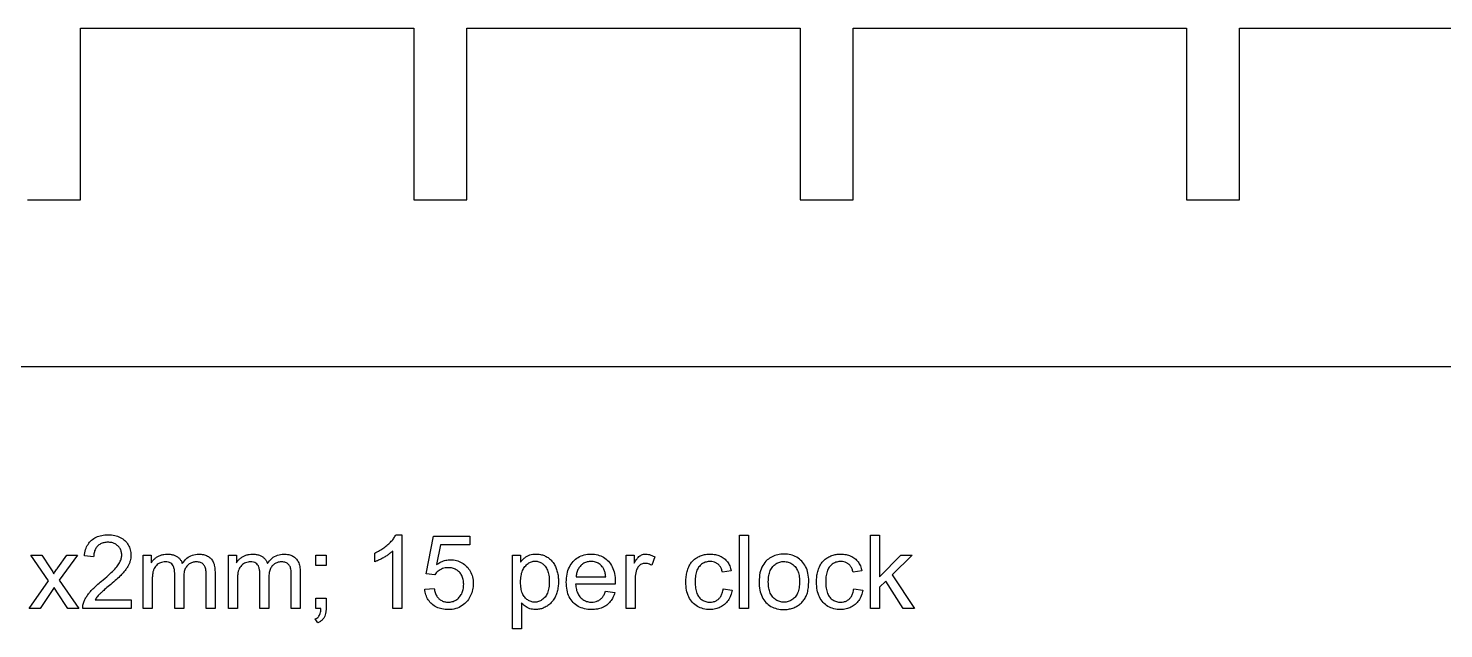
# Model space of a CAD drawing. Extents: x 16 to 234, y 9 to 84.
# Drawn here: x 66.9 to 125.5, y 59.2 to 84 of the extents above; entities that cross this region are included whole.
import ezdxf

# ---------------------------------------------------------------- set-up
doc = ezdxf.new("R2010")
doc.units = 0
doc.layers.add('baffles_C4_v3.0', color=7, linetype='CONTINUOUS')

msp = doc.modelspace()

# ---------------------------------------------------------------- linework, layer by layer
at = {"layer": 'baffles_C4_v3.0', "color": 1}
for p, q in [((69.099998, 76.900013), (69.099998, 84.000019)), ((69.099998, 84.000019), (82.899994, 84.000019)), ((82.899994, 84.000019), (82.899994, 76.900013)), ((85.099987, 76.900013), (85.099987, 84.000019)), ((85.099987, 84.000019), (98.899984, 84.000019)), ((98.899984, 84.000019), (98.899984, 76.900013)), ((101.100012, 76.900013), (101.100012, 84.000019)), ((101.100012, 84.000019), (114.900008, 84.000019)), ((114.900008, 84.000019), (114.900008, 76.900013)), ((117.100001, 76.900013), (117.100001, 84.000019)), ((117.100001, 84.000019), (130.899997, 84.000019)), ((66.900005, 76.900013), (68.000002, 76.900013)), ((68.000002, 76.900013), (69.099998, 76.900013)), ((82.899994, 76.900013), (83.999991, 76.900013)), ((83.999991, 76.900013), (85.099987, 76.900013)), ((98.899984, 76.900013), (100.000015, 76.900013)), ((100.000015, 76.900013), (101.100012, 76.900013)), ((114.900008, 76.900013), (116.000004, 76.900013)), ((116.000004, 76.900013), (117.100001, 76.900013)), ((227.999999, 70.000033), (19.999999, 70.000033))]:
    msp.add_line(p, q, dxfattribs=at)
at = {"layer": 'baffles_C4_v3.0', "color": 7}
for p, q in [((82.162015, 63.042726), (82.401795, 63.042726)), ((82.401795, 63.042726), (82.401795, 60.000018)), ((83.420208, 61.432488), (83.713729, 62.988982)), ((83.713729, 62.988982), (85.220616, 62.988982)), ((85.220616, 62.988982), (85.220616, 62.633449)), ((96.390449, 60.000018), (96.390449, 63.030324)), ((96.390449, 63.030324), (96.762521, 63.030324)), ((96.762521, 63.030324), (96.762521, 60.000018)), ((101.810982, 60.000018), (101.810982, 63.030324)), ((101.810982, 63.030324), (102.183053, 63.030324)), ((102.183053, 63.030324), (102.183053, 61.302264)), ((67.780788, 61.141033), (67.038715, 62.195232)), ((67.038715, 62.195232), (67.503802, 62.195232)), ((67.503802, 62.195232), (67.840733, 61.680535)), ((68.161126, 61.676401), (68.53113, 62.195232)), ((68.975547, 62.195232), (68.216937, 61.161704)), ((68.53113, 62.195232), (68.975547, 62.195232)), ((69.645274, 62.12702), (69.262868, 62.166294)), ((71.697219, 60.000018), (71.697219, 62.195232)), ((71.697219, 62.195232), (72.030015, 62.195232)), ((72.030015, 62.195232), (72.030015, 61.887241)), ((75.223582, 60.000018), (75.223582, 62.195232)), ((75.223582, 62.195232), (75.556378, 62.195232)), ((75.556378, 62.195232), (75.556378, 61.887241)), ((78.847103, 61.771486), (78.847103, 62.195232)), ((78.847103, 62.195232), (79.270849, 62.195232)), ((79.270849, 62.195232), (79.270849, 61.771486)), ((81.285584, 61.922381), (81.285584, 62.282049)), ((82.029723, 60.000018), (82.029723, 62.370932)), ((84.011385, 62.633449), (83.848088, 61.819028)), ((85.220616, 62.633449), (84.011385, 62.633449)), ((86.988019, 59.158725), (86.988019, 62.195232)), ((86.988019, 62.195232), (87.327017, 62.195232)), ((87.327017, 62.195232), (87.327017, 61.909979)), ((91.691351, 60.000018), (91.691351, 62.195232)), ((91.691351, 62.195232), (92.026214, 62.195232)), ((92.026214, 62.195232), (92.026214, 61.862436)), ((102.183053, 61.302264), (103.063622, 62.195232)), ((103.545245, 62.195232), (102.706018, 61.380812)), ((103.063622, 62.195232), (103.545245, 62.195232)), ((79.270849, 61.771486), (78.847103, 61.771486)), ((78.847103, 61.771486), (78.847103, 61.771486)), ((92.884043, 62.124952), (92.755882, 61.779754)), ((96.045249, 61.550311), (95.683515, 61.4945)), ((101.455449, 61.550311), (101.093714, 61.4945)), ((66.97877, 60.000018), (67.780788, 61.141033)), ((68.216937, 61.161704), (69.033425, 60.000018)), ((72.06929, 61.138966), (72.06929, 60.000018)), ((73.00153, 60.000018), (73.00153, 61.426287)), ((73.373601, 61.275392), (73.373601, 60.000018)), ((74.30171, 60.000018), (74.30171, 61.382879)), ((74.671714, 61.506902), (74.671714, 60.000018)), ((75.595653, 61.138966), (75.595653, 60.000018)), ((76.527896, 60.000018), (76.527896, 61.426287)), ((76.899968, 61.275392), (76.899968, 60.000018)), ((77.828076, 60.000018), (77.828076, 61.382879)), ((78.198077, 61.506902), (78.198077, 60.000018)), ((83.769542, 61.387013), (83.420208, 61.432488)), ((87.32495, 61.085223), (87.32495, 61.085223)), ((91.239259, 61.00254), (89.602151, 61.00254)), ((89.62287, 61.308465), (90.848635, 61.308465)), ((89.62287, 61.308465), (89.62287, 61.308465)), ((92.063418, 61.149301), (92.063418, 60.000018)), ((97.200025, 61.097625), (97.200025, 61.097625)), ((97.582429, 61.097625), (97.582429, 61.097625)), ((102.44557, 61.12243), (102.183053, 60.870249)), ((103.171106, 60.000018), (102.44557, 61.12243)), ((102.706018, 61.380812), (103.629993, 60.000018)), ((68.006097, 60.866115), (67.429388, 60.000018)), ((68.125987, 60.682146), (68.006097, 60.866115)), ((68.576605, 60.000018), (68.125987, 60.682146)), ((78.847103, 60.000018), (78.847103, 60.423764)), ((78.847103, 60.423764), (79.270849, 60.423764)), ((79.270849, 60.423764), (79.270849, 60.000018)), ((83.354062, 60.793768), (83.744735, 60.82684)), ((83.354062, 60.793768), (83.354062, 60.793768)), ((90.844451, 60.706951), (90.844501, 60.706951)), ((90.844501, 60.706951), (91.228975, 60.659409)), ((95.71452, 60.804103), (96.080389, 60.756561)), ((95.71452, 60.804103), (95.71452, 60.804103)), ((101.12472, 60.804103), (101.49059, 60.756561)), ((101.12472, 60.804103), (101.12472, 60.804103)), ((102.183053, 60.870249), (102.183053, 60.000018)), ((67.429388, 60.000018), (66.97877, 60.000018)), ((66.97877, 60.000018), (66.97877, 60.000018)), ((69.033425, 60.000018), (68.576605, 60.000018)), ((71.195567, 60.000018), (69.192588, 60.000018)), ((69.709352, 60.357619), (71.195567, 60.357619)), ((71.195567, 60.357619), (71.195567, 60.000018)), ((71.195567, 60.357619), (71.195567, 60.357619)), ((72.06929, 60.000018), (71.697219, 60.000018)), ((71.697219, 60.000018), (71.697219, 60.000018)), ((73.373601, 60.000018), (73.00153, 60.000018)), ((74.671714, 60.000018), (74.30171, 60.000018)), ((75.595653, 60.000018), (75.223582, 60.000018)), ((75.223582, 60.000018), (75.223582, 60.000018)), ((76.899968, 60.000018), (76.527896, 60.000018)), ((78.198077, 60.000018), (77.828076, 60.000018)), ((79.057941, 60.000018), (78.847103, 60.000018)), ((78.847103, 60.000018), (78.847103, 60.000018)), ((82.401795, 60.000018), (82.029723, 60.000018)), ((82.401795, 60.000018), (82.401795, 60.000018)), ((87.36009, 60.227394), (87.36009, 59.158725)), ((92.063418, 60.000018), (91.691351, 60.000018)), ((91.691351, 60.000018), (91.691351, 60.000018)), ((96.762521, 60.000018), (96.390449, 60.000018)), ((96.390449, 60.000018), (96.390449, 60.000018)), ((102.183053, 60.000018), (101.810982, 60.000018)), ((101.810982, 60.000018), (101.810982, 60.000018)), ((103.629993, 60.000018), (103.171106, 60.000018)), ((78.925649, 59.400571), (78.822296, 59.559734)), ((87.36009, 59.158725), (86.988019, 59.158725)), ((86.988019, 59.158725), (86.988019, 59.158725))]:
    msp.add_line(p, q, dxfattribs=at)
for points, knots in [([(69.192588, 60.000018), (69.192769, 60.029546), (69.193127, 60.088224), (69.208134, 60.175228), (69.240956, 60.278298), (69.295721, 60.397994), (69.377938, 60.532949), (69.482469, 60.669333), (69.615869, 60.809888), (69.778959, 60.962857), (70.000904, 61.147976), (70.244454, 61.351602), (70.468923, 61.564209), (70.630213, 61.744489), (70.732923, 61.907491), (70.794484, 62.059446), (70.815235, 62.20825), (70.798179, 62.349085), (70.743171, 62.478406), (70.652793, 62.586554), (70.537006, 62.673569), (70.394119, 62.725115), (70.235685, 62.739872), (70.074848, 62.724702), (69.925585, 62.670275), (69.802933, 62.57829), (69.710955, 62.453622), (69.654972, 62.298534), (69.648626, 62.186301), (69.645274, 62.12702)], [0, 0, 0, 0, 0.088475, 0.175809, 0.263565, 0.412417, 0.56946, 0.73676, 0.926894, 1.150141, 1.407229, 1.793782, 2.102251, 2.334327, 2.517307, 2.677636, 2.822472, 2.963228, 3.098123, 3.238018, 3.381432, 3.52772, 3.687332, 3.855491, 4.008552, 4.15784, 4.308738, 4.467208, 4.644624, 4.644624, 4.644624, 4.644624]), ([(69.262868, 62.166294), (69.275309, 62.254855), (69.298843, 62.422392), (69.400063, 62.648334), (69.551744, 62.826082), (69.748452, 62.954331), (69.985916, 63.028963), (70.247522, 63.050231), (70.510004, 63.02802), (70.749442, 62.947496), (70.942148, 62.810193), (71.086252, 62.634369), (71.174398, 62.426337), (71.196338, 62.236832), (71.185962, 62.080193), (71.160653, 61.959927), (71.118591, 61.839939), (71.056331, 61.718914), (70.972398, 61.595374), (70.862549, 61.463026), (70.716488, 61.312991), (70.524559, 61.136015), (70.312494, 60.953504), (70.116002, 60.788213), (69.972054, 60.661358), (69.87385, 60.56778), (69.807006, 60.493444), (69.75403, 60.426758), (69.724007, 60.380297), (69.709352, 60.357619)], [0, 0, 0, 0, 0.267291, 0.50565, 0.731424, 0.959283, 1.200705, 1.470357, 1.742243, 1.986087, 2.218557, 2.442743, 2.659788, 2.887089, 3.007951, 3.129705, 3.254569, 3.388305, 3.536789, 3.701765, 3.903673, 4.164494, 4.484738, 4.742973, 4.934774, 5.060324, 5.149608, 5.234514, 5.315477, 5.315477, 5.315477, 5.315477]), ([(81.285584, 62.282049), (81.352758, 62.315665), (81.484692, 62.381691), (81.66724, 62.501339), (81.830004, 62.631946), (81.968734, 62.767835), (82.082662, 62.902108), (82.136646, 62.99777), (82.162015, 63.042726)], [0, 0, 0, 0, 0.225191, 0.442292, 0.653345, 0.850188, 1.024519, 1.179081, 1.179081, 1.179081, 1.179081]), ([(72.030015, 61.887241), (72.054377, 61.921648), (72.103018, 61.990346), (72.196973, 62.076957), (72.3041, 62.149021), (72.423963, 62.205082), (72.556504, 62.238148), (72.699585, 62.248258), (72.843631, 62.238467), (72.979577, 62.205702), (73.095673, 62.148291), (73.191603, 62.070685), (73.2684, 61.974145), (73.299759, 61.898751), (73.315724, 61.860369)], [0, 0, 0, 0, 0.126186, 0.251947, 0.380686, 0.51243, 0.646789, 0.78801, 0.941156, 1.078355, 1.204796, 1.326286, 1.44606, 1.570271, 1.570271, 1.570271, 1.570271]), ([(73.315724, 61.860369), (73.374789, 61.936385), (73.487397, 62.081312), (73.729426, 62.218409), (73.972979, 62.253715), (74.188297, 62.233849), (74.363153, 62.173679), (74.503991, 62.068511), (74.605376, 61.91844), (74.663057, 61.725302), (74.668672, 61.583647), (74.671714, 61.506902)], [0, 0, 0, 0, 0.286597, 0.546403, 0.810785, 1.012764, 1.190837, 1.35859, 1.530663, 1.725042, 1.954857, 1.954857, 1.954857, 1.954857]), ([(75.556378, 61.887241), (75.58074, 61.921648), (75.629381, 61.990346), (75.723336, 62.076957), (75.830464, 62.149022), (75.950328, 62.205081), (76.082868, 62.238147), (76.225949, 62.248258), (76.369995, 62.238467), (76.505941, 62.205702), (76.622036, 62.148291), (76.717966, 62.070685), (76.794763, 61.974145), (76.826123, 61.898751), (76.842087, 61.860369)], [0, 0, 0, 0, 0.126186, 0.251947, 0.380686, 0.512432, 0.64679, 0.78801, 0.941157, 1.078357, 1.204796, 1.326286, 1.446061, 1.570271, 1.570271, 1.570271, 1.570271]), ([(76.842087, 61.860369), (76.901153, 61.936385), (77.013763, 62.081312), (77.255792, 62.218409), (77.499345, 62.253715), (77.714663, 62.233849), (77.889519, 62.173678), (78.030357, 62.068512), (78.131741, 61.918439), (78.18942, 61.725301), (78.195035, 61.583647), (78.198077, 61.506902)], [0, 0, 0, 0, 0.286598, 0.546405, 0.810788, 1.012765, 1.190838, 1.358592, 1.530665, 1.725043, 1.954858, 1.954858, 1.954858, 1.954858]), ([(82.029723, 62.370932), (81.997215, 62.341855), (81.928523, 62.280414), (81.809424, 62.195814), (81.677103, 62.113748), (81.541423, 62.037647), (81.411429, 61.972384), (81.326018, 61.938447), (81.285584, 61.922381)], [0, 0, 0, 0, 0.130761, 0.276301, 0.437466, 0.59777, 0.742906, 0.873379, 0.873379, 0.873379, 0.873379]), ([(87.327017, 61.909979), (87.353825, 61.944906), (87.405607, 62.012372), (87.497125, 62.096701), (87.596367, 62.163254), (87.706715, 62.211741), (87.830799, 62.239355), (87.978407, 62.248632), (88.141951, 62.235042), (88.310914, 62.186322), (88.4632, 62.104872), (88.596325, 61.993926), (88.706316, 61.85436), (88.789467, 61.690451), (88.849827, 61.509627), (88.886314, 61.315595), (88.897888, 61.109627), (88.885556, 60.899977), (88.845124, 60.695198), (88.777972, 60.50755), (88.686367, 60.339956), (88.567125, 60.198877), (88.424803, 60.089253), (88.268772, 60.009804), (88.104804, 59.960873), (87.952555, 59.946618), (87.818314, 59.955777), (87.705054, 59.981911), (87.601685, 60.025782), (87.509783, 60.083452), (87.427479, 60.149348), (87.382405, 60.20155), (87.36009, 60.227394)], [0, 0, 0, 0, 0.131896, 0.254769, 0.371405, 0.488961, 0.614147, 0.750669, 0.931448, 1.103703, 1.274472, 1.445853, 1.619962, 1.803739, 1.994463, 2.190137, 2.39422, 2.611913, 2.818523, 3.018239, 3.207633, 3.388492, 3.568213, 3.742933, 3.911027, 4.078522, 4.198728, 4.313378, 4.425564, 4.533854, 4.638133, 4.740379, 4.740379, 4.740379, 4.740379]), ([(91.228975, 60.659409), (91.206111, 60.588768), (91.161886, 60.452129), (91.045617, 60.273199), (90.896286, 60.129012), (90.712635, 60.023553), (90.497346, 59.962071), (90.243681, 59.942774), (89.970908, 59.9686), (89.704871, 60.068823), (89.487082, 60.237924), (89.327328, 60.470688), (89.234352, 60.759194), (89.208797, 61.08281), (89.234705, 61.409238), (89.328341, 61.707157), (89.490689, 61.945136), (89.704363, 62.120016), (89.961966, 62.225196), (90.240055, 62.2549), (90.515783, 62.225593), (90.766136, 62.122192), (90.97444, 61.951016), (91.133268, 61.717839), (91.224695, 61.425783), (91.242398, 61.20542), (91.241167, 61.073584), (91.240418, 61.040509), (91.23967, 61.016014), (91.239259, 61.00254)], [0, 0, 0, 0, 0.221958, 0.429326, 0.6327, 0.839521, 1.057969, 1.298637, 1.599469, 1.872784, 2.14003, 2.413798, 2.706858, 3.03883, 3.38205, 3.684041, 3.964596, 4.23398, 4.500897, 4.787258, 5.064869, 5.324629, 5.58792, 5.862738, 6.158847, 6.4956, 6.521325, 6.554405, 6.594845, 6.594845, 6.594845, 6.594845]), ([(92.026214, 61.862436), (92.052934, 61.909073), (92.101089, 61.993123), (92.17884, 62.09791), (92.255586, 62.171115), (92.335507, 62.21392), (92.416908, 62.239673), (92.515665, 62.248405), (92.630777, 62.235035), (92.760769, 62.194533), (92.84184, 62.148773), (92.884043, 62.124952)], [0, 0, 0, 0, 0.161139, 0.290404, 0.390392, 0.476323, 0.56001, 0.644933, 0.771725, 0.905312, 1.050357, 1.050357, 1.050357, 1.050357]), ([(96.080389, 60.756561), (96.063764, 60.67738), (96.03182, 60.525245), (95.92551, 60.321138), (95.779401, 60.157435), (95.599479, 60.036565), (95.39095, 59.964194), (95.148645, 59.942074), (94.890128, 59.969025), (94.637682, 60.069411), (94.428447, 60.237396), (94.273479, 60.470935), (94.184334, 60.763443), (94.16253, 61.052035), (94.176026, 61.311566), (94.214847, 61.521152), (94.279358, 61.710222), (94.371042, 61.875922), (94.492875, 62.012856), (94.641969, 62.115856), (94.80753, 62.189809), (94.985146, 62.235483), (95.182148, 62.250214), (95.387255, 62.233333), (95.588148, 62.173148), (95.758069, 62.069969), (95.89489, 61.92973), (95.995501, 61.753084), (96.028211, 61.61976), (96.045249, 61.550311)], [0, 0, 0, 0, 0.241821, 0.464631, 0.681285, 0.893853, 1.107846, 1.336221, 1.619, 1.879887, 2.140115, 2.411671, 2.707793, 3.047457, 3.27498, 3.486061, 3.684793, 3.871872, 4.050458, 4.229451, 4.4113, 4.59195, 4.776753, 5.001594, 5.205796, 5.400182, 5.591346, 5.78791, 6.001628, 6.001628, 6.001628, 6.001628]), ([(97.200025, 61.097625), (97.20593, 61.222407), (97.216922, 61.454695), (97.33141, 61.771892), (97.516516, 61.999313), (97.7372, 62.145601), (97.974556, 62.22886), (98.238133, 62.253865), (98.509346, 62.225733), (98.766515, 62.123687), (98.979958, 61.954303), (99.144081, 61.726743), (99.239748, 61.4425), (99.262953, 61.149188), (99.248922, 60.877681), (99.209008, 60.65174), (99.137276, 60.46323), (99.036501, 60.30857), (98.910745, 60.180519), (98.760542, 60.080085), (98.594186, 60.005127), (98.415024, 59.959733), (98.195324, 59.943552), (97.945979, 59.969235), (97.686859, 60.070141), (97.470992, 60.238672), (97.309689, 60.472894), (97.214526, 60.76836), (97.205075, 60.982965), (97.200025, 61.097625)], [0, 0, 0, 0, 0.373287, 0.694893, 0.992799, 1.236514, 1.480586, 1.739701, 2.02504, 2.290915, 2.558145, 2.831838, 3.12101, 3.445962, 3.708864, 3.93548, 4.13146, 4.309577, 4.485466, 4.666188, 4.848457, 5.030443, 5.217533, 5.507182, 5.774723, 6.041064, 6.31643, 6.615589, 6.958788, 6.958788, 6.958788, 6.958788]), ([(101.49059, 60.756561), (101.473964, 60.67738), (101.44202, 60.525244), (101.335709, 60.321137), (101.189597, 60.157436), (101.009677, 60.036565), (100.801149, 59.964194), (100.558844, 59.942074), (100.300328, 59.969025), (100.047882, 60.069411), (99.838647, 60.237396), (99.683679, 60.470935), (99.594534, 60.763443), (99.57273, 61.052035), (99.586226, 61.311566), (99.625047, 61.521152), (99.689558, 61.710222), (99.781242, 61.875922), (99.903075, 62.012856), (100.052169, 62.115856), (100.21773, 62.189809), (100.395346, 62.235483), (100.592348, 62.250214), (100.797455, 62.233333), (100.998348, 62.173148), (101.168269, 62.069969), (101.30509, 61.92973), (101.405701, 61.753084), (101.438411, 61.61976), (101.455449, 61.550311)], [0, 0, 0, 0, 0.241821, 0.464632, 0.681287, 0.893853, 1.107846, 1.33622, 1.618998, 1.879885, 2.140114, 2.411669, 2.707791, 3.047456, 3.274979, 3.48606, 3.684791, 3.871871, 4.050456, 4.22945, 4.411299, 4.591949, 4.776752, 5.001593, 5.205794, 5.400181, 5.591345, 5.787908, 6.001626, 6.001626, 6.001626, 6.001626]), ([(67.840733, 61.680535), (67.860559, 61.64973), (67.897803, 61.591861), (67.94896, 61.509956), (67.979539, 61.458415), (67.993695, 61.434555)], [0, 0, 0, 0, 0.109901, 0.206455, 0.289683, 0.289683, 0.289683, 0.289683]), ([(67.993695, 61.434555), (68.013302, 61.46377), (68.051123, 61.520122), (68.106864, 61.600799), (68.143524, 61.651876), (68.161126, 61.676401)], [0, 0, 0, 0, 0.105552, 0.203601, 0.294164, 0.294164, 0.294164, 0.294164]), ([(73.00153, 61.426287), (72.999975, 61.477004), (72.997115, 61.570344), (72.967526, 61.697368), (72.917418, 61.799757), (72.838762, 61.874297), (72.732988, 61.91543), (72.620584, 61.925709), (72.510675, 61.916591), (72.411861, 61.88824), (72.319774, 61.842858), (72.238262, 61.778827), (72.172943, 61.695833), (72.123492, 61.593708), (72.09121, 61.467425), (72.072257, 61.313335), (72.070336, 61.20043), (72.06929, 61.138966)], [0, 0, 0, 0, 0.151921, 0.279596, 0.388491, 0.489233, 0.59672, 0.72242, 0.825036, 0.926021, 1.028939, 1.131274, 1.234254, 1.343029, 1.469229, 1.623491, 1.807809, 1.807809, 1.807809, 1.807809]), ([(74.30171, 61.382879), (74.30107, 61.427846), (74.29992, 61.508658), (74.288828, 61.616258), (74.268369, 61.700082), (74.236863, 61.766531), (74.191984, 61.82082), (74.13474, 61.865001), (74.067447, 61.898403), (73.991522, 61.918467), (73.889532, 61.925685), (73.766591, 61.912171), (73.6335, 61.85876), (73.519037, 61.770463), (73.430427, 61.641583), (73.381072, 61.47024), (73.376237, 61.344157), (73.373601, 61.275392)], [0, 0, 0, 0, 0.134881, 0.242397, 0.323842, 0.39256, 0.461109, 0.533104, 0.607982, 0.685032, 0.767066, 0.913694, 1.051877, 1.192137, 1.341347, 1.513077, 1.719107, 1.719107, 1.719107, 1.719107]), ([(76.527896, 61.426287), (76.526342, 61.477004), (76.523482, 61.570344), (76.493892, 61.697368), (76.443785, 61.799758), (76.365127, 61.874297), (76.259354, 61.91543), (76.146949, 61.925709), (76.037041, 61.916591), (75.938227, 61.888241), (75.84614, 61.842857), (75.764628, 61.778827), (75.699308, 61.695833), (75.649855, 61.593708), (75.617573, 61.467425), (75.598621, 61.313335), (75.596699, 61.20043), (75.595653, 61.138966)], [0, 0, 0, 0, 0.151921, 0.279596, 0.388491, 0.489234, 0.596721, 0.722419, 0.825037, 0.926022, 1.028939, 1.131274, 1.234255, 1.343031, 1.469231, 1.623493, 1.807811, 1.807811, 1.807811, 1.807811]), ([(77.828076, 61.382879), (77.827437, 61.427846), (77.826287, 61.508658), (77.815195, 61.616258), (77.794735, 61.700082), (77.76323, 61.766531), (77.71835, 61.82082), (77.661106, 61.865001), (77.593813, 61.898403), (77.517887, 61.918467), (77.415895, 61.925685), (77.292955, 61.912171), (77.159863, 61.85876), (77.0454, 61.770464), (76.956793, 61.641583), (76.907438, 61.47024), (76.902604, 61.344157), (76.899968, 61.275392)], [0, 0, 0, 0, 0.134881, 0.242397, 0.323842, 0.39256, 0.461109, 0.533104, 0.607982, 0.685033, 0.767069, 0.913697, 1.051881, 1.19214, 1.341349, 1.513079, 1.719109, 1.719109, 1.719109, 1.719109]), ([(83.848088, 61.819028), (83.908365, 61.8569), (84.025569, 61.930539), (84.22148, 61.994869), (84.438759, 62.017505), (84.670558, 61.99055), (84.902606, 61.895829), (85.098575, 61.74082), (85.252926, 61.539318), (85.34579, 61.293931), (85.371888, 61.03031), (85.347127, 60.767902), (85.265773, 60.523907), (85.122112, 60.297013), (84.916988, 60.099193), (84.636793, 59.971469), (84.345908, 59.93876), (84.074203, 59.963004), (83.841056, 60.040616), (83.645936, 60.171348), (83.494652, 60.3455), (83.390504, 60.557432), (83.366479, 60.713239), (83.354062, 60.793768)], [0, 0, 0, 0, 0.212944, 0.414054, 0.612015, 0.864671, 1.105991, 1.354222, 1.60576, 1.858347, 2.130595, 2.393774, 2.64391, 2.894471, 3.193286, 3.485538, 3.800784, 4.060901, 4.29906, 4.529973, 4.756749, 4.984172, 5.227455, 5.227455, 5.227455, 5.227455]), ([(83.744735, 60.82684), (83.756148, 60.767962), (83.777619, 60.657193), (83.845422, 60.509373), (83.938918, 60.393461), (84.055207, 60.312893), (84.186755, 60.263782), (84.337253, 60.248424), (84.498048, 60.26805), (84.656071, 60.338899), (84.789742, 60.45359), (84.894873, 60.604869), (84.956867, 60.79086), (84.974345, 60.990496), (84.957529, 61.186274), (84.897493, 61.36073), (84.795061, 61.500964), (84.661497, 61.606308), (84.49901, 61.668821), (84.343172, 61.684764), (84.206545, 61.674878), (84.096477, 61.647249), (83.996449, 61.600639), (83.906816, 61.541626), (83.82892, 61.471028), (83.789263, 61.414917), (83.769542, 61.387013)], [0, 0, 0, 0, 0.179434, 0.337568, 0.482634, 0.620834, 0.75688, 0.899473, 1.070915, 1.236859, 1.411243, 1.593193, 1.782767, 1.992332, 2.190631, 2.36847, 2.538493, 2.704578, 2.871936, 3.053613, 3.169961, 3.281593, 3.391971, 3.49937, 3.602732, 3.704985, 3.704985, 3.704985, 3.704985]), ([(87.32495, 61.085223), (87.327939, 60.998918), (87.33343, 60.840379), (87.388465, 60.624449), (87.485585, 60.458497), (87.611145, 60.342405), (87.755612, 60.270447), (87.91294, 60.249103), (88.071411, 60.270972), (88.218776, 60.345236), (88.347374, 60.465373), (88.447966, 60.637347), (88.503464, 60.861786), (88.518918, 61.112319), (88.503641, 61.360293), (88.448994, 61.576878), (88.350566, 61.744252), (88.226556, 61.864065), (88.083377, 61.938453), (87.928376, 61.961203), (87.771572, 61.936829), (87.625476, 61.856327), (87.496323, 61.73037), (87.393583, 61.555988), (87.334211, 61.333846), (87.328192, 61.17226), (87.32495, 61.085223)], [0, 0, 0, 0, 0.258626, 0.47509, 0.661005, 0.827291, 0.981367, 1.137566, 1.296594, 1.454055, 1.624702, 1.817904, 2.042889, 2.311644, 2.568684, 2.785996, 2.975063, 3.143366, 3.29713, 3.451158, 3.605666, 3.764709, 3.943383, 4.141115, 4.364476, 4.62525, 4.62525, 4.62525, 4.62525]), ([(90.848635, 61.308465), (90.841683, 61.365226), (90.8288, 61.470418), (90.782965, 61.612763), (90.703076, 61.741175), (90.58474, 61.849385), (90.423775, 61.924918), (90.252266, 61.945397), (90.086203, 61.927513), (89.936745, 61.868416), (89.809419, 61.771661), (89.709622, 61.64238), (89.643178, 61.484022), (89.629835, 61.368677), (89.62287, 61.308465)], [0, 0, 0, 0, 0.171352, 0.317556, 0.444444, 0.621142, 0.790682, 0.969365, 1.132402, 1.287346, 1.445407, 1.606336, 1.772178, 1.953303, 1.953303, 1.953303, 1.953303]), ([(92.755882, 61.779754), (92.726057, 61.795803), (92.668332, 61.826867), (92.575628, 61.853937), (92.487215, 61.863254), (92.404474, 61.855185), (92.329515, 61.829709), (92.262161, 61.787753), (92.202637, 61.732938), (92.155613, 61.663558), (92.117196, 61.567203), (92.088714, 61.445531), (92.067012, 61.300198), (92.064635, 61.200373), (92.063418, 61.149301)], [0, 0, 0, 0, 0.101378, 0.196214, 0.287605, 0.366588, 0.443722, 0.522897, 0.603009, 0.684804, 0.771992, 0.9127, 1.058864, 1.211981, 1.211981, 1.211981, 1.211981]), ([(95.683515, 61.4945), (95.670854, 61.540252), (95.646897, 61.626822), (95.584577, 61.741019), (95.504008, 61.829584), (95.408691, 61.893578), (95.299844, 61.93165), (95.163749, 61.944029), (95.008784, 61.925663), (94.849402, 61.855392), (94.715737, 61.738244), (94.615182, 61.570043), (94.560475, 61.350214), (94.545545, 61.09856), (94.560131, 60.846431), (94.61251, 60.625054), (94.708753, 60.455741), (94.838678, 60.339282), (94.993168, 60.269314), (95.151647, 60.250851), (95.298912, 60.265024), (95.425132, 60.310881), (95.534425, 60.387592), (95.622443, 60.497335), (95.684831, 60.639872), (95.704167, 60.746831), (95.71452, 60.804103)], [0, 0, 0, 0, 0.142071, 0.268824, 0.386194, 0.497988, 0.609781, 0.728256, 0.905391, 1.071964, 1.243039, 1.430338, 1.650489, 1.915791, 2.184481, 2.406089, 2.592209, 2.759255, 2.921145, 3.093013, 3.231851, 3.361771, 3.491317, 3.627479, 3.778593, 3.952775, 3.952775, 3.952775, 3.952775]), ([(97.582429, 61.097625), (97.585651, 61.011325), (97.591611, 60.85172), (97.651725, 60.633403), (97.755526, 60.463199), (97.89293, 60.343296), (98.054101, 60.270221), (98.229044, 60.249195), (98.403896, 60.270403), (98.564413, 60.34443), (98.701182, 60.465475), (98.805858, 60.63728), (98.863859, 60.859247), (98.880068, 61.105364), (98.863674, 61.348723), (98.804119, 61.561872), (98.697823, 61.727802), (98.562832, 61.848711), (98.402889, 61.922702), (98.22867, 61.94401), (98.054108, 61.92294), (97.892897, 61.849913), (97.75591, 61.730113), (97.651549, 61.560943), (97.591607, 61.343132), (97.585652, 61.18384), (97.582429, 61.097625)], [0, 0, 0, 0, 0.258503, 0.478079, 0.671309, 0.847936, 1.01724, 1.194238, 1.370126, 1.539087, 1.7163, 1.910504, 2.13339, 2.397617, 2.647897, 2.862384, 3.053897, 3.230937, 3.399272, 3.574022, 3.751019, 3.920323, 4.096951, 4.289206, 4.508122, 4.766395, 4.766395, 4.766395, 4.766395]), ([(101.093714, 61.4945), (101.081054, 61.540252), (101.057097, 61.626822), (100.994777, 61.741019), (100.914208, 61.829584), (100.818891, 61.893578), (100.710044, 61.93165), (100.573949, 61.944029), (100.418984, 61.925663), (100.259602, 61.855392), (100.125937, 61.738244), (100.025382, 61.570043), (99.970675, 61.350214), (99.955745, 61.09856), (99.970331, 60.846431), (100.02271, 60.625054), (100.118953, 60.455741), (100.248878, 60.339282), (100.403368, 60.269314), (100.561847, 60.250851), (100.709112, 60.265024), (100.835332, 60.310881), (100.944625, 60.387592), (101.032643, 60.497335), (101.095031, 60.639872), (101.114367, 60.746831), (101.12472, 60.804103)], [0, 0, 0, 0, 0.142071, 0.268824, 0.386194, 0.497988, 0.609781, 0.728256, 0.905391, 1.071964, 1.243039, 1.430338, 1.650489, 1.915791, 2.184481, 2.406089, 2.592209, 2.759255, 2.921145, 3.093013, 3.231851, 3.361771, 3.491317, 3.627479, 3.778593, 3.952775, 3.952775, 3.952775, 3.952775]), ([(89.602151, 61.00254), (89.609548, 60.927834), (89.623427, 60.78765), (89.692195, 60.596514), (89.798524, 60.44545), (89.934089, 60.33564), (90.093321, 60.269045), (90.250992, 60.251468), (90.393433, 60.26336), (90.512866, 60.299509), (90.619453, 60.360785), (90.711337, 60.450123), (90.788663, 60.567409), (90.825086, 60.658514), (90.844451, 60.706951)], [0, 0, 0, 0, 0.224604, 0.421458, 0.601809, 0.772186, 0.938028, 1.112514, 1.242828, 1.364659, 1.483823, 1.608093, 1.745685, 1.90188, 1.90188, 1.90188, 1.90188]), ([(78.822296, 59.559734), (78.846846, 59.572006), (78.894476, 59.595814), (78.953792, 59.648517), (78.999709, 59.713027), (79.031745, 59.792977), (79.051665, 59.890149), (79.055735, 59.961402), (79.057941, 60.000018)], [0, 0, 0, 0, 0.082049, 0.159183, 0.235275, 0.317639, 0.415617, 0.531545, 0.531545, 0.531545, 0.531545]), ([(79.270849, 60.000018), (79.269331, 59.951333), (79.266476, 59.859805), (79.239207, 59.732191), (79.192711, 59.622745), (79.124502, 59.530811), (79.034701, 59.454308), (78.96295, 59.418951), (78.925649, 59.400571)], [0, 0, 0, 0, 0.145902, 0.274297, 0.389079, 0.499922, 0.61479, 0.739159, 0.739159, 0.739159, 0.739159])]:
    msp.add_open_spline(points, degree=3, knots=knots, dxfattribs=at)

doc.saveas('drawing.dxf')
